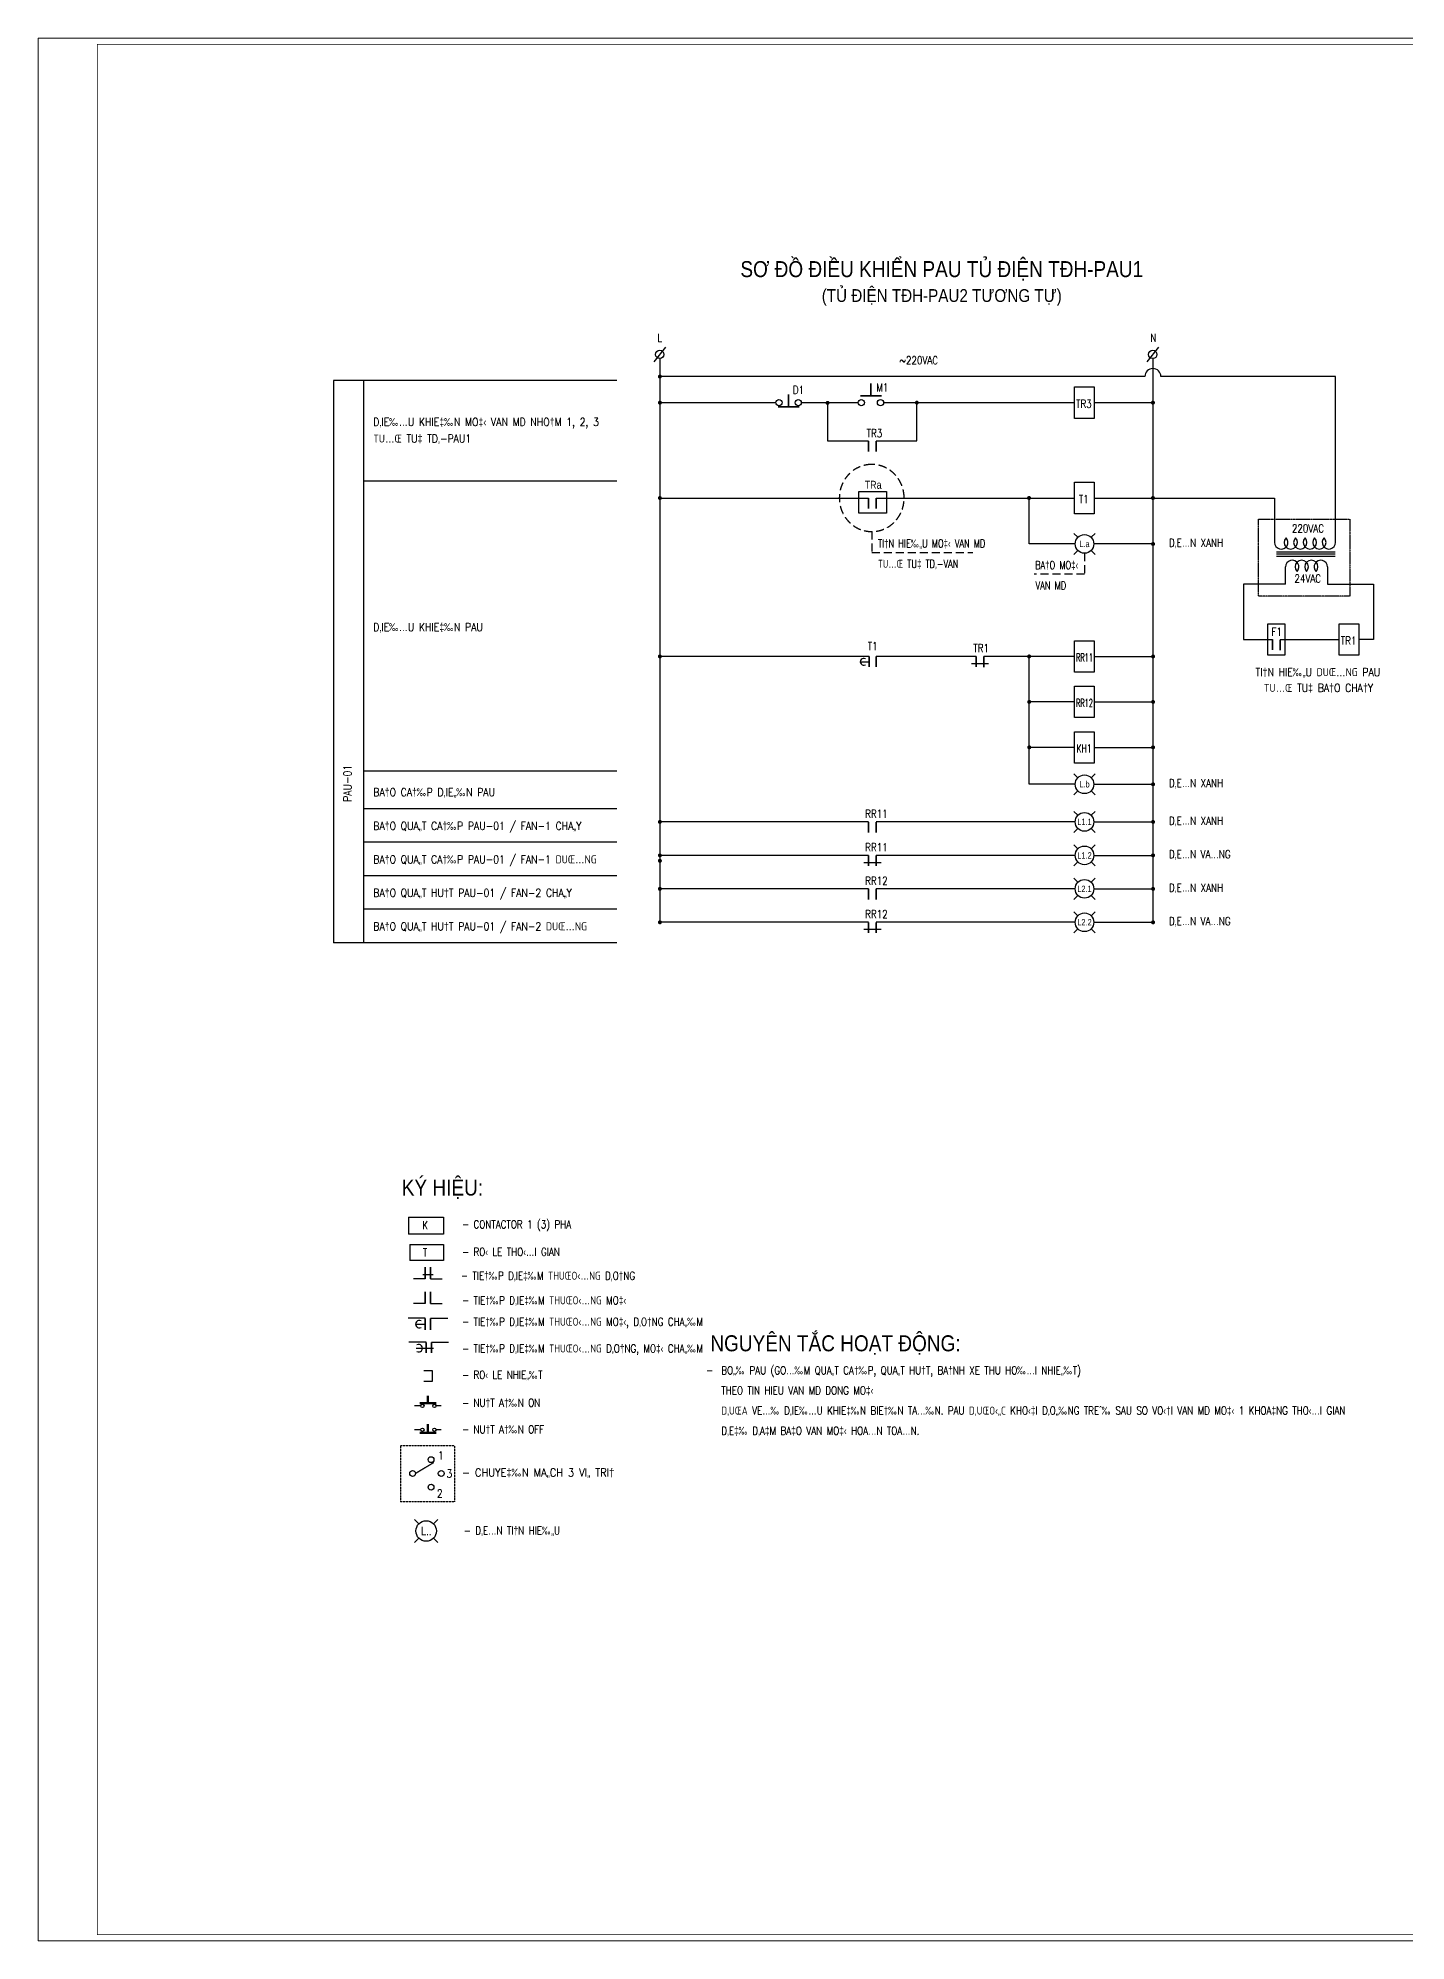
# Model space of a CAD drawing. Extents: x 285954 to 3540606, y -346164 to 156361.
# Drawn here: x 371874 to 414606, y 36469 to 95916 of the extents above; entities that cross this region are included whole.
import ezdxf
from ezdxf.enums import TextEntityAlignment as Align

# ---------------------------------------------------------------- set-up
doc = ezdxf.new("R2010")
doc.units = 0
doc.linetypes.add('HIDDEN', pattern=[0.375, 0.25, -0.125])
doc.linetypes.add('HIDDEN2', pattern=[4.7625, 3.175, -1.5875])
doc.layers.get('DEFPOINTS').update_dxf_attribs({"lineweight": 5})
for name, color, linetype in [('0-----E.Text', 3, 'Continuous'), ('0-----ED-Text', 3, 'Continuous'), ('0---TBD', 2, 'Continuous'), ('0---TEXT', 3, 'Continuous'), ('1-CHUDIEN', 3, 'Continuous'), ('2', 3, 'Continuous'), ('CHU', 2, 'Continuous'), ('CHUTO', 3, 'Continuous'), ('DAY-CS', 4, 'HIDDEN'), ('MANH', 9, 'Continuous'), ('TBD', 2, 'Continuous'), ('TC-07-EQUIP', 1, 'Continuous'), ('TEXT', 6, 'Continuous')]:
    doc.layers.add(name, color=color, linetype=linetype)
for name, color, linetype, lineweight in [('0---TBD---SD', 2, 'Continuous', 25), ('KHUNG TEN SD3 - Ariyana 2007$0$0-CON', 253, 'Continuous', 0), ('TBI', 2, 'Continuous', 25)]:
    doc.layers.add(name, color=color, linetype=linetype, lineweight=lineweight)
doc.styles.add('0-----E.Arial', font='arial.ttf')
doc.styles.add('E-Diagram', font='arial.ttf')
doc.styles.add('ROMANS', font='romans.shx', dxfattribs={"width": 0.7, "bigfont": 'vns.shx'})
doc.styles.add('ROMANS1', font='ROMANS1.shx', dxfattribs={"width": 0.8})
doc.styles.add('VNT', font='vn_vni.shx', dxfattribs={"width": 0.75})

# ---------------------------------------------------------------- blocks, each defined once
blk = doc.blocks.new('V3')
for points in [[(-1.24, 1.24), (-1.98, 1.98)], [(1.24, 1.24), (1.98, 1.98)], [(-1.98, -1.98), (-1.24, -1.24)], [(1.98, -1.98), (1.24, -1.24)]]:
    blk.add_lwpolyline(points)
at = {"color": 1}
blk.add_circle((0, 0), 1.75, dxfattribs=at)
at = {"color": 40, "style": 'VNT', "width": 0.8}
blk.add_attdef('AX1', text='', height=1.05, dxfattribs=at).set_placement((0, 0), align=Align.MIDDLE_CENTER)
blk = doc.blocks.new('dongcham')
at = {"layer": '0---TBD---SD'}
blk.add_line((-96, 0), (96, 0), dxfattribs=at)
blk.add_arc((-22, 0), 74.8, 59.9692, 300.0308, dxfattribs=at)
blk = doc.blocks.new('dung')
at = {"layer": 'DAY-CS', "color": 2, "linetype": 'Continuous', "const_width": 52.1}
for points in [[(-434891, -70803), (-434891, -70412)], [(-435225, -70803), (-434558, -70803)]]:
    blk.add_lwpolyline(points, dxfattribs=at)
at = {"layer": 'DAY-CS', "color": 2, "linetype": 'Continuous'}
for centre in [(-435192, -70677), (-434590, -70677)]:
    blk.add_circle(centre, 96.7, dxfattribs=at)
blk = doc.blocks.new('KHUNG TEN SD3 - Ariyana 2007')
at = {"layer": 'DEFPOINTS', "color": 1}
blk.add_lwpolyline([(527153.77, 1774368.57), (527559.52, 1774368.57), (527559.52, 1774655.49), (527153.77, 1774655.49)], close=True, dxfattribs=at)
at = {"layer": 'KHUNG TEN SD3 - Ariyana 2007$0$0-CON', "const_width": 0.12}
blk.add_lwpolyline([(527162.72, 1774654.54), (527558.56, 1774654.54), (527558.56, 1774369.53), (527162.72, 1774369.53)], close=True, dxfattribs=at)

msp = doc.modelspace()

# ---------------------------------------------------------------- linework, layer by layer
at = {"layer": '0---TBD', "color": 1}
for p, q in [((381103, 85214), (381103, 67655)), ((389959, 85214), (381103, 85214)), ((382038, 85214), (382038, 67655)), ((389959, 82077), (382038, 82077))]:
    msp.add_line(p, q, dxfattribs=at)
at = {"layer": '0---TBD', "color": 3}
for p, q in [((404871, 84526), (406670, 84526)), ((404871, 81547, 0), (406670, 81547))]:
    msp.add_line(p, q, dxfattribs=at)
at = {"layer": '0---TBD', "color": 1, "linetype": 'Continuous'}
for p, q in [((389959, 73013), (382038, 73013)), ((389959, 71838), (382038, 71838)), ((389959, 70793), (382038, 70793)), ((389959, 69747), (382038, 69747)), ((389959, 68701), (382038, 68701)), ((389959, 67655), (381103, 67655))]:
    msp.add_line(p, q, dxfattribs=at)
at = {"layer": '0---TBD', "color": 1, "linetype": 'HIDDEN', "ltscale": 2}
for p, q in [((384885, 51932), (383199, 51932)), ((383199, 51932), (383199, 50187)), ((384885, 51932), (384885, 50187)), ((384885, 50187), (383199, 50187))]:
    msp.add_line(p, q, dxfattribs=at)
at = {"layer": '0---TBD', "color": 3, "ltscale": 1000, "elevation": 0}
for points in [[(406453, 85341), (391300, 85341)], [(412407, 80159), (412407, 85341), (406950, 85341)], [(406701, 81547), (410504, 81547), (410504, 80159)], [(410847, 78857), (409530, 78857)], [(412155, 78857), (413588, 78857)]]:
    msp.add_lwpolyline(points, dxfattribs=at)
at = {"layer": '0---TBD', "ltscale": 1000, "elevation": 0}
for points in [[(410561, 79866), (412391, 79866)], [(410561, 79803), (412391, 79803)], [(410561, 79733), (412391, 79733)], [(410847, 78857), (410847, 79396)], [(412155, 79396), (412155, 78857)]]:
    msp.add_lwpolyline(points, dxfattribs=at)
at = {"layer": '0---TBD', "color": 2}
for centre in [(383575, 51075), (384151, 51505), (384470, 51075), (384151, 50646)]:
    msp.add_circle(centre, 91.9, dxfattribs=at)
at = {"layer": '0---TBD', "color": 3, "ltscale": 1000}
msp.add_arc((406701, 85341), 248, 0, 180, dxfattribs=at)
at = {"layer": '0---TBD', "ltscale": 1000}
for centre, start, end in [((410711, 80159), 180, 44.21213), ((411009, 80159), 135.78787, 44.21213), ((411306, 80159), 135.78787, 44.21213), ((411604, 80159), 135.78787, 44.21213), ((411902, 80159), 135.78787, 44.21213), ((412199, 80159), 135.78787, 0), ((411054, 79396), 315.78787, 180), ((411352, 79396), 315.78787, 224.21213), ((411650, 79396), 315.78787, 224.21213), ((411947, 79396), 0, 224.21213)]:
    msp.add_arc(centre, 208, start, end, dxfattribs=at)
at = {"layer": '0---TBD---SD', "color": 3}
for p, q in [((397837, 76597, 0), (391300, 76597, 0)), ((401179, 76597), (398059, 76597, 0)), ((404255, 76597), (401417, 76597)), ((404255, 75178, 0), (402833, 75178, 0)), ((404255, 73758), (402833, 73758))]:
    msp.add_line(p, q, dxfattribs=at)
at = {"layer": '0---TBD---SD', "linetype": 'Continuous'}
for p, q in [((383969, 57152), (383606, 57152)), ((384214, 57277), (383891, 57277)), ((384136, 57152), (384499, 57152)), ((383969, 55921), (383433, 55921)), ((383969, 56383), (383606, 56383)), ((384136, 56383), (384499, 56383)), ((384136, 55921), (384672, 55921)), ((383663, 55736), (383969, 55736)), ((383996, 55171), (383461, 55171)), ((383691, 54985), (384231, 54985)), ((384163, 55171), (384699, 55171))]:
    msp.add_line(p, q, dxfattribs=at)
at = {"layer": '0---TBD---SD', "color": 3}
for points in [[(404272, 80113), (402833, 80113), (402833, 81547)], [(406706, 80113), (404854, 80113)]]:
    msp.add_lwpolyline(points, dxfattribs=at)
at = {"layer": '0---TBD---SD', "color": 3, "elevation": 0}
msp.add_lwpolyline([(404272, 72604), (402833, 72604), (402833, 76597)], dxfattribs=at)
at = {"layer": '0---TBD---SD', "linetype": 'Continuous'}
for centre, start, end in [((383782, 55736), 59.96922, 300.03078), ((383767, 54985), 239.96922, 120.03078)]:
    msp.add_arc(centre, 118, start, end, dxfattribs=at)
at = {"layer": '0---TEXT', "color": 2, "const_width": 39.6, "elevation": 0}
msp.add_lwpolyline([(384237, 51417), (383666, 51075)], dxfattribs=at)
at = {"layer": '2', "color": 2, "linetype": 'Continuous'}
for p, q in [((383922, 54292), (384183, 54292)), ((384183, 54292), (384183, 53945)), ((384183, 53945), (383922, 53945))]:
    msp.add_line(p, q, dxfattribs=at)
at = {"layer": '2', "color": 1, "ltscale": 0.3, "elevation": 0}
for points in [[(397513, 81748), (398378, 81748), (398378, 81069), (397513, 81069)], [(410821, 77616), (410821, 76636), (410291, 76636), (410291, 77616)]]:
    msp.add_lwpolyline(points, close=True, dxfattribs=at)
at = {"layer": '2', "color": 1, "linetype": 'HIDDEN2', "ltscale": 0.3, "elevation": 0}
msp.add_lwpolyline([(409996, 80881), (412856, 80881), (412856, 78479), (409996, 78479)], close=True, dxfattribs=at)
at = {"layer": 'CHU', "color": 2, "linetype": 'Continuous'}
for p, q in [((383492, 58230), (384536, 58230)), ((383492, 58230), (383492, 57728)), ((384536, 57728), (383492, 57728)), ((384536, 58230), (384536, 57728))]:
    msp.add_line(p, q, dxfattribs=at)
at = {"layer": 'CHUTO', "color": 3}
for p, q in [((404854, 72604), (406706, 72604)), ((397821, 71429), (391300, 71429)), ((404272, 71429), (398059, 71429)), ((404854, 71429), (406706, 71429)), ((397821, 70383), (391300, 70383)), ((404272, 70383), (398059, 70383)), ((404854, 70383), (406706, 70383)), ((397821, 69338), (391300, 69338)), ((404272, 69338), (398059, 69338)), ((404854, 69338), (406706, 69338)), ((397821, 68292), (391300, 68292)), ((404272, 68292), (398059, 68292)), ((404854, 68292), (406706, 68292))]:
    msp.add_line(p, q, dxfattribs=at)
at = {"layer": 'CHUTO', "linetype": 'Continuous'}
for p, q in [((383831, 53186), (383635, 53186)), ((384470, 53186), (384309, 53186)), ((383831, 52438), (383635, 52438)), ((384470, 52438), (384309, 52438))]:
    msp.add_line(p, q, dxfattribs=at)
for centre in [(383882, 53186), (384257, 53186), (383882, 52438), (384257, 52438)]:
    msp.add_circle(centre, 51.6, dxfattribs=at)
at = {"layer": 'DAY-CS', "color": 2, "linetype": 'Continuous'}
for p, q in [((391118, 85806), (391481, 86259)), ((406520, 85804), (406883, 86257)), ((401029, 76379), (401566, 76379)), ((397671, 70165), (398208, 70165)), ((397671, 68074), (398208, 68074))]:
    msp.add_line(p, q, dxfattribs=at)
at = {"layer": 'DAY-CS', "color": 3, "linetype": 'Continuous'}
for p, q in [((391300, 85904), (391300, 68261)), ((406701, 85902, 0), (406701, 68260, 0)), ((395717, 84526), (397493, 84526)), ((396538, 84526), (396538, 83332)), ((398288, 84526), (404255, 84526)), ((399326, 83332), (399326, 84526)), ((396538, 83332), (397821, 83332)), ((398059, 83332), (399326, 83332)), ((398059, 81547), (404255, 81547, 0)), ((409530, 78857), (409530, 77126)), ((413588, 78857), (413588, 77125)), ((409530, 77126, 0), (410434, 77126)), ((410672, 77125), (412523, 77125, 0)), ((413588, 77125), (413138, 77125)), ((404871, 76597, 0), (406701, 76597)), ((404871, 75178, 0), (406701, 75178, 0)), ((404871, 73758, 0), (406701, 73758, 0))]:
    msp.add_line(p, q, dxfattribs=at)
at = {"layer": 'DAY-CS', "color": 2, "linetype": 'Continuous', "const_width": 62.5, "elevation": 0}
for points in [[(391269, 85341, 1), (391331, 85341, 1)], [(391269, 84526, 1), (391331, 84526, 1)], [(396506, 84519, 1), (396569, 84519, 1)], [(399295, 84526, 1), (399357, 84526, 1)], [(406670, 84526, 1), (406733, 84526, 1)], [(391269, 81547, 1), (391331, 81547, 1)], [(402802, 81547, 1), (402865, 81547, 1)], [(406670, 81547, 1), (406733, 81547, 1)], [(406670, 81547, 1), (406733, 81547, 1)], [(406675, 80112, 1), (406737, 80112, 1)], [(391269, 76597, 1), (391331, 76597, 1)], [(402802, 76597, 1), (402865, 76597, 1)], [(406675, 76597, 1), (406737, 76597, 1)], [(402807, 75178, 1), (402869, 75178, 1)], [(406675, 75178, 1), (406737, 75178, 1)], [(402807, 73758, 1), (402869, 73758, 1)], [(406675, 73758, 1), (406737, 73758, 1)], [(406675, 72603, 1), (406737, 72603, 1)], [(391269, 71429, 1), (391331, 71429, 1)], [(406675, 71428, 1), (406737, 71428, 1)], [(391269, 70383, 1), (391331, 70383, 1)], [(391269, 70215, 1), (391331, 70215, 1)], [(406675, 70383, 1), (406737, 70383, 1)], [(391269, 69338, 1), (391331, 69338, 1)], [(406675, 69337, 1), (406737, 69337, 1)], [(391269, 68292, 1), (391331, 68292, 1)], [(406675, 68291, 1), (406737, 68291, 1)]]:
    msp.add_lwpolyline(points, format="xyb", close=True, dxfattribs=at)
at = {"layer": 'DAY-CS', "color": 2, "linetype": 'Continuous', "elevation": 0}
for points, const_width in [([(397891, 84735), (397891, 85126)], 52.1), ([(397557, 84735), (398224, 84735)], 52.1), ([(397821, 83332), (397821, 82998)], 52.1), ([(398059, 83332), (398059, 82998)], 52.1), ([(397821, 81551), (397821, 81217)], 52.1), ([(398059, 81547), (398059, 81214)], 52.1), ([(410434, 77130), (410434, 76796)], 52.1), ([(410672, 77126), (410672, 76793)], 52.1), ([(397837, 76597), (397837, 76264)], 52.1), ([(398059, 76597), (398059, 76264)], 52.1), ([(401179, 76597), (401179, 76264)], 52.1), ([(401417, 76597), (401417, 76260)], 52.1), ([(397821, 71429), (397821, 71095)], 52.1), ([(398059, 71429), (398059, 71095)], 52.1), ([(397821, 70383), (397821, 70050)], 52.1), ([(398059, 70383), (398059, 70050)], 52.1), ([(397821, 69338), (397821, 69004)], 52.1), ([(398059, 69338), (398059, 69004)], 52.1), ([(397821, 68292), (397821, 67958)], 52.1), ([(398059, 68292), (398059, 67958)], 52.1), ([(383969, 57522), (383969, 57152)], 57.9), ([(384136, 57522), (384136, 57152)], 57.9), ([(383969, 56754), (383969, 56383)], 57.9), ([(384136, 56754), (384136, 56383)], 57.9), ([(383969, 55921), (383969, 55551)], 57.9), ([(384136, 55921), (384136, 55551)], 57.9), ([(383996, 55171), (383996, 54837)], 52.1), ([(384163, 55171), (384163, 54837)], 52.1)]:
    msp.add_lwpolyline(points, dxfattribs=dict(at, const_width=const_width))
for points in [[(404871, 85023), (404871, 84028), (404255, 84028), (404255, 85023)], [(404871, 82045), (404871, 81050), (404255, 81050), (404255, 82045)], [(413138, 77615), (413138, 76636), (412523, 76636), (412523, 77615)], [(404871, 77087), (404871, 76108), (404255, 76108), (404255, 77087)], [(404871, 75667), (404871, 74688), (404255, 74688), (404255, 75667)], [(404871, 74247), (404871, 73268), (404255, 73268), (404255, 74247)]]:
    msp.add_lwpolyline(points, close=True, dxfattribs=at)
at = {"layer": 'DAY-CS', "color": 3, "linetype": 'Continuous', "elevation": 0}
for points in [[(391300, 84526), (394922, 84526)], [(391300, 81547), (397821, 81547)]]:
    msp.add_lwpolyline(points, dxfattribs=at)
at = {"layer": 'DAY-CS', "color": 2, "linetype": 'Continuous'}
for centre, radius in [((391295, 86034), 130), ((406697, 86032), 130), ((397590, 84526), 96.7), ((398192, 84526), 96.7)]:
    msp.add_circle(centre, radius, dxfattribs=at)
at = {"layer": 'MANH', "color": 2, "linetype": 'Continuous', "ltscale": 100}
for p, q in [((383444, 59078), (384536, 59078)), ((383444, 59078), (383444, 58553)), ((384536, 59078), (384536, 58553)), ((384536, 58553), (383444, 58553))]:
    msp.add_line(p, q, dxfattribs=at)
at = {"layer": 'TBI', "linetype": 'Continuous', "const_width": 72.9, "elevation": 0}
for points in [[(384052, 53274), (384052, 53505)], [(383792, 53274), (384313, 53274)], [(383792, 52345), (384313, 52345)], [(384052, 52345), (384052, 52615)]]:
    msp.add_lwpolyline(points, dxfattribs=at)
at = {"layer": 'TC-07-EQUIP', "color": 7, "linetype": 'HIDDEN', "ltscale": 1000, "elevation": 0}
for points in [[(397918, 80499), (397918, 79843), (401073, 79843)], [(404563, 79822), (404563, 79166), (402992, 79166)]]:
    msp.add_lwpolyline(points, dxfattribs=at)
at = {"layer": 'TC-07-EQUIP', "color": 7, "linetype": 'HIDDEN', "ltscale": 1000, "extrusion": (0, 0, -1)}
msp.add_ellipse((397918, 81547), major_axis=(0, -1048), ratio=0.966481, start_param=-3.141592653589793, end_param=3.141592653589793, dxfattribs=at)

# ---------------------------------------------------------------- block references
at = {"layer": '0---TBD', "xscale": 1.42531356960535, "yscale": 1.42531356960535, "zscale": 1.42531356960535}
msp.add_blockref('dongcham', (397699, 76431, 0), dxfattribs=at)
at = {"layer": '1-CHUDIEN', "color": 3}
msp.add_blockref('dung', (830211, 155202), dxfattribs=at)
at = {"layer": 'DAY-CS', "ltscale": 5, "xscale": 207.1901027327403, "yscale": 207.1901027327403, "zscale": 207.1901027327403}
msp.add_blockref('KHUNG TEN SD3 - Ariyana 2007', (-108849169, -367595138, 0), dxfattribs=at)
at = {"layer": 'TBD', "linetype": 'ByBlock'}
ref = msp.add_blockref('V3', (404563, 80113), dxfattribs=dict(at, xscale=166.2865830510855, yscale=166.2865830510855, zscale=166.2865830510855))
ref.add_attrib('AX1', 'L.a', dxfattribs={"layer": '0', "color": 0, "height": 199.5, "style": 'VNT', "width": 0.8}).set_placement((404563, 80113), align=Align.MIDDLE_CENTER)
ref = msp.add_blockref('V3', (404563, 72604), dxfattribs=dict(at, xscale=166.2865830510855, yscale=166.2865830510855, zscale=166.2865830510855))
ref.add_attrib('AX1', 'L.b', dxfattribs={"layer": '0', "color": 0, "height": 199.5, "style": 'VNT', "width": 0.8}).set_placement((404563, 72604), align=Align.MIDDLE_CENTER)
ref = msp.add_blockref('V3', (404563, 71429), dxfattribs=dict(at, xscale=166.2865830510855, yscale=166.2865830510855, zscale=166.2865830510855))
ref.add_attrib('AX1', 'L1.1', dxfattribs={"layer": '0', "color": 0, "height": 199.5, "style": 'VNT', "width": 0.8}).set_placement((404563, 71429), align=Align.MIDDLE_CENTER)
ref = msp.add_blockref('V3', (404563, 70383), dxfattribs=dict(at, xscale=166.2865830510855, yscale=166.2865830510855, zscale=166.2865830510855))
ref.add_attrib('AX1', 'L1.2', dxfattribs={"layer": '0', "color": 0, "height": 199.5, "style": 'VNT', "width": 0.8}).set_placement((404563, 70383), align=Align.MIDDLE_CENTER)
ref = msp.add_blockref('V3', (404563, 69338), dxfattribs=dict(at, xscale=166.2865830510855, yscale=166.2865830510855, zscale=166.2865830510855))
ref.add_attrib('AX1', 'L2.1', dxfattribs={"layer": '0', "color": 0, "height": 199.5, "style": 'VNT', "width": 0.8}).set_placement((404563, 69338), align=Align.MIDDLE_CENTER)
ref = msp.add_blockref('V3', (404563, 68292), dxfattribs=dict(at, xscale=166.2865830510855, yscale=166.2865830510855, zscale=166.2865830510855))
ref.add_attrib('AX1', 'L2.2', dxfattribs={"layer": '0', "color": 0, "height": 199.5, "style": 'VNT', "width": 0.8}).set_placement((404563, 68292), align=Align.MIDDLE_CENTER)
ref = msp.add_blockref('V3', (383998, 49276), dxfattribs=dict(at, xscale=183.3333333358169, yscale=183.3333333358169, zscale=183.3333333358169))
ref.add_attrib('AX1', 'L..', dxfattribs={"layer": '0', "color": 0, "height": 275, "style": 'VNT', "width": 0.8}).set_placement((383998, 49276), align=Align.MIDDLE_CENTER)

# ---------------------------------------------------------------- texts
at = {"layer": '0-----E.Text', "color": 6, "linetype": 'Continuous', "style": '0-----E.Arial', "width": 0.85}
for s, height, p in [('SƠ ĐỒ ĐIỀU KHIỂN PAU TỦ ĐIỆN TĐH-PAU1', 500, (400105, 88448, 0)), ('(TỦ ĐIỆN TĐH-PAU2 TƯƠNG TỰ)', 400, (400105, 87672, 0)), ('KÝ HIỆU:', 500, (384506, 59755))]:
    msp.add_text(s, height=height, dxfattribs=at).set_placement(p, align=Align.CENTER)
msp.add_text('NGUYÊN TẮC HOẠT ĐỘNG:', height=500, dxfattribs=at).set_placement((392877, 54890))
at = {"layer": '0-----ED-Text', "color": 3, "style": 'E-Diagram', "width": 0.8}
msp.add_text('TRa', height=250, dxfattribs=at).set_placement((397696, 81835, 0))
at = {"layer": '0---TEXT', "linetype": 'Continuous', "style": 'ROMANS1'}
for s, width, p in [('D‚IE‰…U KHIE‡‰N MO‡‹ VAN MD NHO†M 1, 2, 3', 0.85, (382347, 83797, 0)), ('TU…Œ TU‡ TD‚-PAU1', 0.85, (382347, 83279, 0)), ('TI†N HIE‰„U MO‡‹ VAN MD', 0.75, (398112, 80003)), ('TU…Œ TU‡ TD‚-VAN', 0.75, (398112, 79366)), ('BA†O MO‡‹', 0.75, (403024, 79326, 0)), ('VAN MD', 0.75, (403035, 78688, 0)), ('D‚IE‰…U KHIE‡‰N PAU', 0.85, (382347, 77389, 0)), ('TI†N HIE‰„U DUŒ…NG PAU', 0.85, (409908, 75981)), ('TU…Œ TU‡ BA†O CHA†Y', 0.85, (410168, 75491)), ('BA†O CA†‰P D‚IE„‰N PAU', 0.85, (382347, 72231)), ('BA†O QUA„T CA†‰P PAU-01 / FAN-1 CHA„Y', 0.85, (382347, 71178)), ('BA†O QUA„T CA†‰P PAU-01 / FAN-1 DUŒ…NG', 0.85, (382347, 70132)), ('BA†O QUA„T HU†T PAU-01 / FAN-2 CHA„Y', 0.85, (382347, 69087)), ('BA†O QUA„T HU†T PAU-01 / FAN-2 DUŒ…NG', 0.85, (382347, 68041))]:
    msp.add_text(s, height=250, dxfattribs=dict(at, width=width)).set_placement(p)
at = {"layer": '0---TEXT', "linetype": 'Continuous', "style": 'ROMANS1', "width": 0.85}
msp.add_text('PAU-01', height=250, rotation=90, dxfattribs=at).set_placement((381663, 72055))
at = {"layer": '0---TEXT', "style": 'ROMANS1', "width": 0.85}
for s, p in [('1', (384366, 51514)), ('3', (384633, 50943)), ('2', (384333, 50323))]:
    msp.add_text(s, height=250, dxfattribs=at).set_placement(p)
at = {"layer": 'TEXT', "color": 3, "style": 'ROMANS1'}
for s, width, p in [('L', 0.8, (391221, 86430)), ('N', 0.8, (406622, 86428)), ('~220VAC', 0.8, (398781, 85724)), ('D1', 0.8, (395453, 84799)), ('M1', 0.8, (398061, 84876)), ('TR3', 0.8, (404301, 84368)), ('TR3', 0.8, (397758, 83446, 0)), ('T1', 0.8, (404387, 81389, 0)), ('D‚E…N XANH', 0.8, (407203, 80024)), ('220VAC', 0.8, (411044, 80471)), ('24VAC', 0.8, (411122, 78905)), ('F1', 0.8, (410404, 77244, 0)), ('T1', 0.8, (397793, 76798, 0)), ('TR1', 0.8, (401091, 76732)), ('RR11', 0.6, (404299, 76439, 0)), ('TR1', 0.8, (412570, 76966)), ('RR12', 0.6, (404299, 75019, 0)), ('KH1', 0.7, (404313, 73599, 0)), ('D‚E…N XANH', 0.8, (407203, 72515)), ('RR11', 0.8, (397713, 71558)), ('D‚E…N XANH', 0.8, (407203, 71340)), ('RR11', 0.8, (397713, 70512)), ('D‚E…N VA…NG', 0.8, (407203, 70294)), ('RR12', 0.8, (397713, 69467)), ('D‚E…N XANH', 0.8, (407203, 69249)), ('RR12', 0.8, (397713, 68421)), ('D‚E…N VA…NG', 0.8, (407203, 68203)), ('- CHUYE‡‰N MA„CH 3 VI„ TRI†', 0.9, (385118, 50977))]:
    msp.add_text(s, height=250, dxfattribs=dict(at, width=width)).set_placement(p)
at = {"layer": 'TEXT', "color": 3, "linetype": 'Continuous', "width": 0.8}
for s, style, p in [('K', 'ROMANS', (383880, 58703)), ('- CONTACTOR 1 (3) PHA', 'ROMANS1', (385118, 58730)), ('T', 'ROMANS', (383895, 57856)), ('- RO‹ LE THO‹…I GIAN', 'ROMANS1', (385118, 57871)), ('- TIE†‰P D‚IE‡‰M THUŒO‹…NG D‚O†NG', 'ROMANS1', (385084, 57126)), ('- TIE†‰P D‚IE‡‰M THUŒO‹…NG MO‡‹', 'ROMANS1', (385118, 56357)), ('- TIE†‰P D‚IE‡‰M THUŒO‹…NG MO‡‹, D‚O†NG CHA„‰M', 'ROMANS1', (385118, 55689)), ('- TIE†‰P D‚IE‡‰M THUŒO‹…NG D‚O†NG, MO‡‹ CHA„‰M', 'ROMANS1', (385118, 54852)), ('- RO‹ LE NHIE„‰T', 'ROMANS1', (385118, 54029)), ('- ', 'ROMANS1', (392744, 54170)), ('BO„‰ PAU (GO…‰M QUA„T CA†‰P, QUA„T HU†T, BA†NH XE THU HO‰…I NHIE„‰T) ', 'ROMANS1', (393219, 54170)), ('THEO TIN HIEU VAN MD DONG MO‡‹', 'ROMANS1', (393219, 53541)), ('- NU†T A†‰N ON', 'ROMANS1', (385118, 53157)), ('D‚UŒA VE…‰ D‚IE‰…U KHIE‡‰N BIE†‰N TA…‰N. PAU D‚UŒO‹„C KHO‹‡I D‚O„‰NG TREˆ‰ SAU SO VO‹†I VAN MD MO‡‹ 1 KHOA‡NG THO‹…I GIAN', 'ROMANS1', (393219, 52912)), ('- NU†T A†‰N OFF', 'ROMANS1', (385118, 52327)), ('D‚E‡‰ D‚A‡M BA‡O VAN MO‡‹ HOA…N TOA…N.', 'ROMANS1', (393219, 52283)), ('- D‚E…N TI†N HIE‰„U', 'ROMANS1', (385174, 49165))]:
    msp.add_text(s, height=250, dxfattribs=dict(at, style=style)).set_placement(p)

doc.saveas('drawing.dxf')
